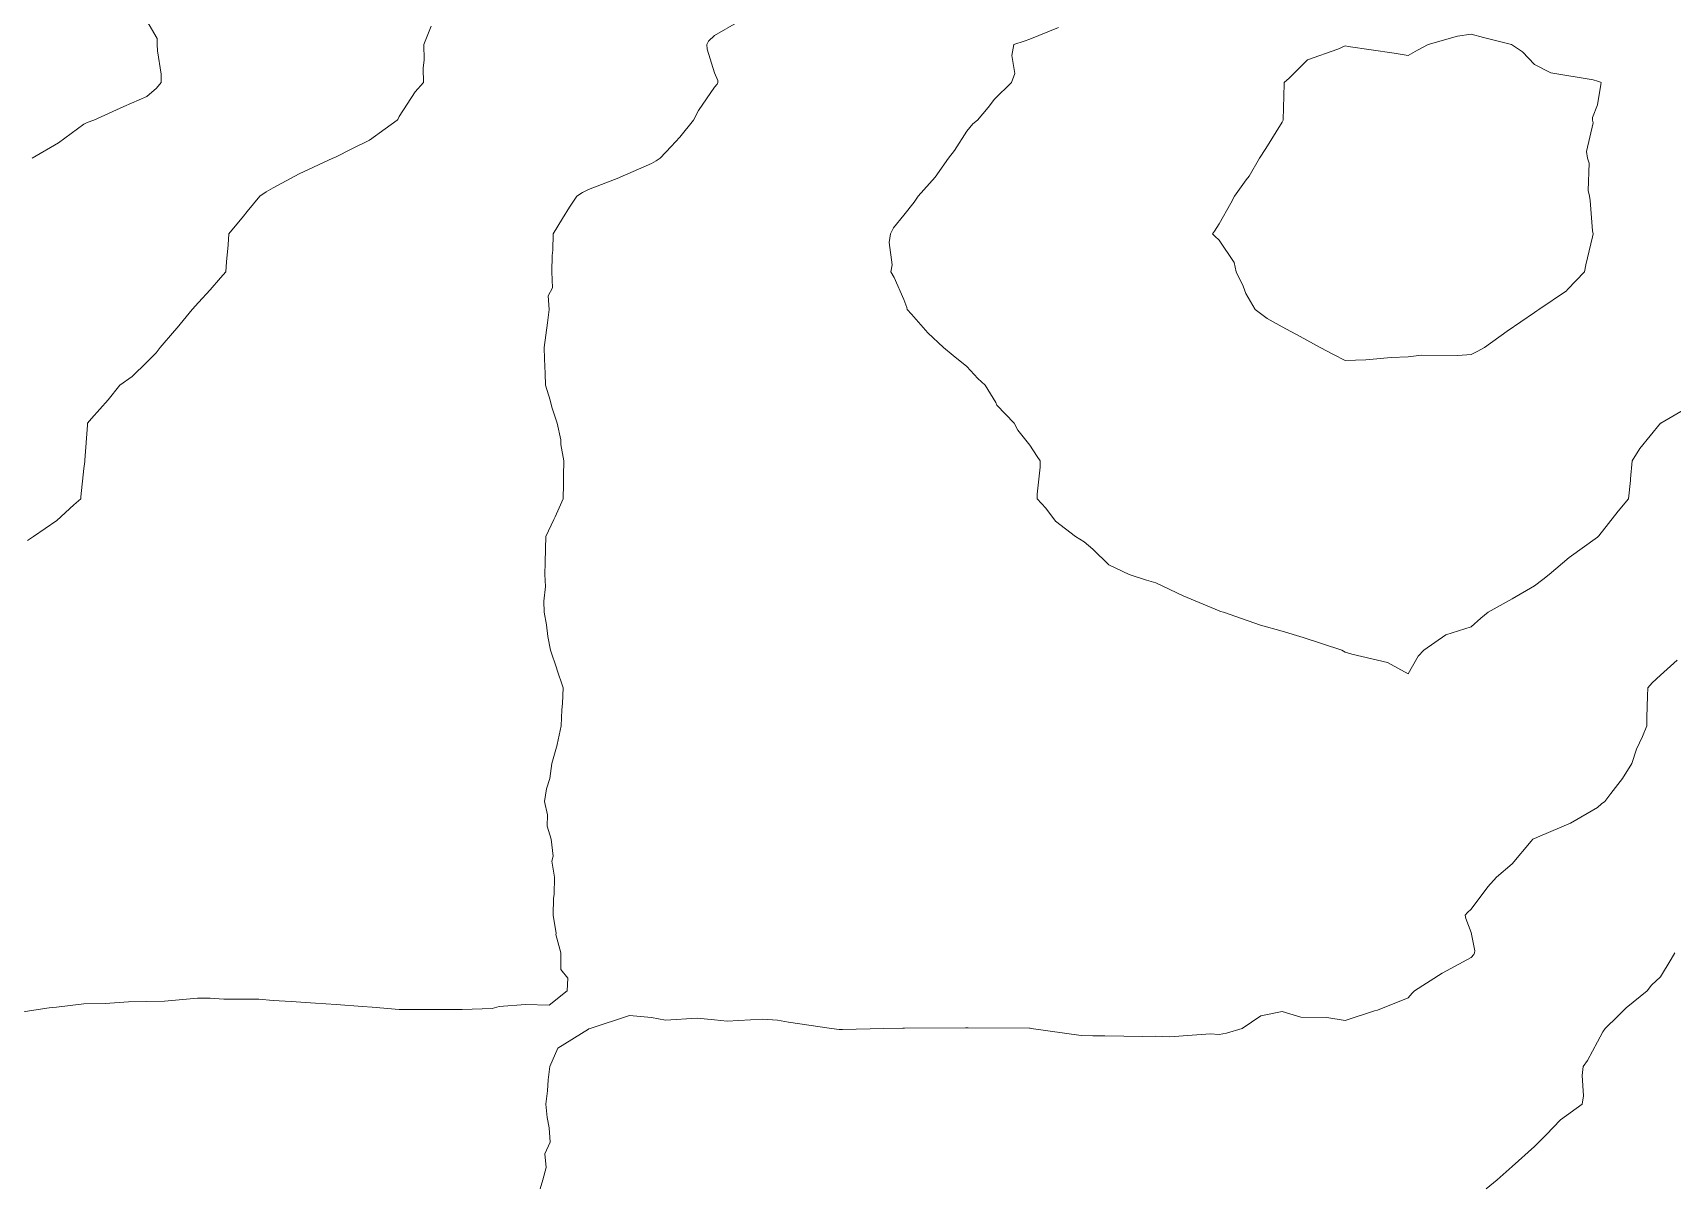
# Model space of a CAD drawing. Header units: metres. Extents: x 750 to 3116, y -341 to 1465.
# Drawn here: x 1006.82 to 1038.27, y -206.41 to -184.32 of the extents above; entities that cross this region are included whole.
import ezdxf

# ---------------------------------------------------------------- set-up
doc = ezdxf.new("R2010")
doc.units = ezdxf.units.M
for name, color, linetype in [('CONTOUR872_167', 7, 'Continuous'), ('CONTOUR872_333', 7, 'Continuous'), ('CONTOUR872_5', 7, 'Continuous'), ('CONTOUR872_667', 7, 'Continuous'), ('CONTOUR872_833', 7, 'Continuous')]:
    doc.layers.add(name, color=color, linetype=linetype)

msp = doc.modelspace()

# ---------------------------------------------------------------- linework, layer by layer
at = {"layer": 'CONTOUR872_167', "linetype": 'Continuous', "lineweight": 18}
for p, q in [((1031.856, -184.637), (1031.277, -184.843)), ((1032, -184.576), (1031.856, -184.637)), ((1032.056, -184.585), (1032, -184.576)), ((1032.939, -184.713), (1032.056, -184.585)), ((1033.591, -184.551), (1033.388, -184.658)), ((1034.152, -184.39), (1033.591, -184.551)), ((1034.42, -184.353), (1034.152, -184.39)), ((1034.652, -184.411), (1034.42, -184.353)), ((1035.192, -184.551), (1034.652, -184.411)), ((1035.399, -184.69), (1035.192, -184.551)), ((1031.277, -184.843), (1030.927, -185.195)), ((1033.21, -184.757), (1032.939, -184.713)), ((1033.388, -184.658), (1033.21, -184.757)), ((1035.63, -184.93), (1035.399, -184.69)), ((1035.943, -185.089), (1035.63, -184.93)), ((1030.927, -185.195), (1030.829, -185.277)), ((1036.757, -185.227), (1035.943, -185.089)), ((1036.84, -185.25), (1036.757, -185.227)), ((1036.867, -185.26), (1036.84, -185.25)), ((1036.911, -185.277), (1036.867, -185.26)), ((1030.831, -185.301), (1030.809, -185.991)), ((1030.829, -185.277), (1030.831, -185.301)), ((1036.84, -185.704), (1036.908, -185.318)), ((1036.908, -185.318), (1036.911, -185.277)), ((1036.746, -185.947), (1036.84, -185.704)), ((1030.79, -186.038), (1030.476, -186.541)), ((1030.806, -186.013), (1030.79, -186.038)), ((1030.81, -186.003), (1030.806, -186.013)), ((1030.809, -185.991), (1030.81, -186.003)), ((1036.627, -186.601), (1036.759, -186.051)), ((1036.745, -186.003), (1036.746, -185.947)), ((1036.759, -186.051), (1036.745, -186.003)), ((1030.357, -186.729), (1030.155, -187.074)), ((1030.476, -186.541), (1030.357, -186.729)), ((1036.649, -186.729), (1036.627, -186.601)), ((1036.679, -186.825), (1036.649, -186.729)), ((1036.661, -187.348), (1036.679, -186.825)), ((1030.098, -187.144), (1029.876, -187.455)), ((1030.155, -187.074), (1030.098, -187.144)), ((1029.876, -187.455), (1029.805, -187.59)), ((1036.685, -187.455), (1036.661, -187.348)), ((1036.701, -187.539), (1036.685, -187.455)), ((1029.805, -187.59), (1029.58, -187.99)), ((1036.745, -188.124), (1036.701, -187.539)), ((1029.58, -187.99), (1029.494, -188.129)), ((1029.494, -188.129), (1029.454, -188.181)), ((1029.454, -188.181), (1029.501, -188.228)), ((1029.501, -188.228), (1029.58, -188.305)), ((1029.58, -188.305), (1029.869, -188.733)), ((1036.616, -188.773), (1036.743, -188.239)), ((1036.743, -188.239), (1036.755, -188.181)), ((1036.755, -188.181), (1036.745, -188.124)), ((1029.869, -188.733), (1029.91, -188.907)), ((1029.91, -188.907), (1030.043, -189.185)), ((1036.266, -189.251), (1036.59, -188.907)), ((1036.59, -188.907), (1036.616, -188.773)), ((1030.043, -189.185), (1030.092, -189.326)), ((1030.092, -189.326), (1030.275, -189.633)), ((1035.716, -189.633), (1036.246, -189.277)), ((1036.246, -189.277), (1036.266, -189.251)), ((1030.275, -189.633), (1030.505, -189.804)), ((1035.63, -189.688), (1035.675, -189.66)), ((1035.675, -189.66), (1035.716, -189.633)), ((1030.505, -189.804), (1030.79, -189.967)), ((1030.79, -189.967), (1031.133, -190.153)), ((1035.107, -190.045), (1035.63, -189.688)), ((1031.133, -190.153), (1031.521, -190.359)), ((1034.671, -190.359), (1035.107, -190.045)), ((1031.521, -190.359), (1031.773, -190.495)), ((1031.773, -190.495), (1032, -190.611)), ((1032, -190.611), (1032.394, -190.595)), ((1032.394, -190.595), (1032.885, -190.554)), ((1032.885, -190.554), (1033.21, -190.539)), ((1033.21, -190.539), (1033.463, -190.511)), ((1033.463, -190.511), (1034.162, -190.514)), ((1034.162, -190.514), (1034.42, -190.493)), ((1034.42, -190.493), (1034.545, -190.434)), ((1034.545, -190.434), (1034.671, -190.359))]:
    msp.add_line(p, q, dxfattribs=at)
at = {"layer": 'CONTOUR872_333', "linetype": 'Continuous', "lineweight": 18}
for p, q in [((1026.499, -184.222), (1025.95, -184.444)), ((1025.645, -184.551), (1025.603, -184.759)), ((1025.84, -184.485), (1025.645, -184.551)), ((1025.95, -184.444), (1025.84, -184.485)), ((1025.603, -184.759), (1025.66, -185.103)), ((1025.66, -185.103), (1025.6, -185.277)), ((1025.6, -185.277), (1025.273, -185.597)), ((1025.152, -185.756), (1024.944, -186.003)), ((1025.273, -185.597), (1025.152, -185.756)), ((1024.74, -186.213), (1024.501, -186.585)), ((1024.853, -186.071), (1024.74, -186.213)), ((1024.944, -186.003), (1024.853, -186.071)), ((1024.391, -186.729), (1024.134, -187.091)), ((1024.501, -186.585), (1024.391, -186.729)), ((1024.13, -187.095), (1023.806, -187.455)), ((1024.134, -187.091), (1024.13, -187.095)), ((1023.806, -187.455), (1023.727, -187.573)), ((1023.727, -187.573), (1023.53, -187.82)), ((1023.335, -188.064), (1023.275, -188.181)), ((1023.53, -187.82), (1023.335, -188.064)), ((1023.275, -188.181), (1023.251, -188.348)), ((1023.251, -188.348), (1023.31, -188.775)), ((1023.31, -188.775), (1023.283, -188.907)), ((1023.283, -188.907), (1023.349, -189.016)), ((1023.349, -189.016), (1023.53, -189.443)), ((1023.53, -189.443), (1023.59, -189.597)), ((1023.59, -189.597), (1023.596, -189.633)), ((1023.596, -189.633), (1023.68, -189.723)), ((1023.68, -189.723), (1023.995, -190.08)), ((1023.995, -190.08), (1024.293, -190.359)), ((1024.293, -190.359), (1024.476, -190.517)), ((1024.476, -190.517), (1024.74, -190.726)), ((1024.74, -190.726), (1024.953, -190.957)), ((1024.953, -190.957), (1025.09, -191.085)), ((1025.09, -191.085), (1025.297, -191.419)), ((1025.297, -191.419), (1025.315, -191.466)), ((1025.315, -191.466), (1025.649, -191.811)), ((1038.054, -191.811), (1038.668, -191.456)), ((1025.649, -191.811), (1025.721, -191.948)), ((1037.651, -192.297), (1038.05, -191.814)), ((1038.05, -191.814), (1038.052, -191.812)), ((1038.052, -191.812), (1038.054, -191.811)), ((1025.721, -191.948), (1025.95, -192.236)), ((1025.95, -192.236), (1026.092, -192.452)), ((1026.092, -192.452), (1026.15, -192.537)), ((1037.506, -192.537), (1037.651, -192.297)), ((1026.149, -192.656), (1026.091, -193.178)), ((1026.15, -192.537), (1026.149, -192.656)), ((1037.473, -192.883), (1037.506, -192.537)), ((1037.436, -193.263), (1037.472, -192.916)), ((1037.472, -192.916), (1037.473, -192.883)), ((1026.091, -193.178), (1026.09, -193.263)), ((1026.09, -193.263), (1026.254, -193.446)), ((1026.254, -193.446), (1026.444, -193.693)), ((1037.236, -193.501), (1037.436, -193.263)), ((1026.444, -193.693), (1026.826, -193.989)), ((1036.867, -193.973), (1037.236, -193.501)), ((1026.826, -193.989), (1026.992, -194.09)), ((1036.296, -194.388), (1036.84, -194)), ((1036.84, -194), (1036.849, -193.994)), ((1036.849, -193.994), (1036.854, -193.989)), ((1036.854, -193.989), (1036.867, -193.973)), ((1026.992, -194.09), (1027.16, -194.228)), ((1027.16, -194.228), (1027.468, -194.53)), ((1035.914, -194.715), (1036.296, -194.388)), ((1027.468, -194.53), (1027.855, -194.715)), ((1027.855, -194.715), (1028.188, -194.824)), ((1028.188, -194.824), (1028.37, -194.879)), ((1028.37, -194.879), (1028.894, -195.126)), ((1035.204, -195.186), (1035.63, -194.932)), ((1035.63, -194.932), (1035.793, -194.813)), ((1035.793, -194.813), (1035.914, -194.715)), ((1028.894, -195.126), (1029.429, -195.35)), ((1034.743, -195.441), (1035.204, -195.186)), ((1029.429, -195.35), (1029.58, -195.415)), ((1029.58, -195.415), (1029.608, -195.424)), ((1029.608, -195.424), (1029.665, -195.441)), ((1029.665, -195.441), (1030.378, -195.688)), ((1034.42, -195.718), (1034.604, -195.552)), ((1034.604, -195.552), (1034.743, -195.441)), ((1030.378, -195.688), (1030.79, -195.803)), ((1030.79, -195.803), (1031.195, -195.924)), ((1031.195, -195.924), (1031.936, -196.167)), ((1033.511, -196.167), (1033.933, -195.875)), ((1033.933, -195.875), (1034.42, -195.718)), ((1031.936, -196.167), (1031.967, -196.187)), ((1031.967, -196.187), (1032, -196.204)), ((1032, -196.204), (1032.128, -196.244)), ((1032.128, -196.244), (1032.814, -196.404)), ((1033.403, -196.283), (1033.511, -196.167)), ((1032.814, -196.404), (1033.21, -196.623)), ((1033.21, -196.623), (1033.403, -196.283))]:
    msp.add_line(p, q, dxfattribs=at)
at = {"layer": 'CONTOUR872_5', "linetype": 'Continuous', "lineweight": 18}
for p, q in [((1020.367, -184.105), (1019.9, -184.378)), ((1019.787, -184.483), (1019.75, -184.551)), ((1019.75, -184.551), (1019.757, -184.636)), ((1019.757, -184.636), (1019.9, -185.092)), ((1019.9, -184.378), (1019.787, -184.483)), ((1019.9, -185.092), (1019.962, -185.24)), ((1019.962, -185.24), (1019.964, -185.277)), ((1019.9, -185.364), (1019.589, -185.816)), ((1019.95, -185.307), (1019.9, -185.364)), ((1019.964, -185.277), (1019.95, -185.307)), ((1019.589, -185.816), (1019.497, -186.003)), ((1019.497, -186.003), (1019.234, -186.329)), ((1019.066, -186.503), (1018.859, -186.729)), ((1019.234, -186.329), (1019.066, -186.503)), ((1018.69, -186.832), (1018.09, -187.095)), ((1018.777, -186.781), (1018.69, -186.832)), ((1018.859, -186.729), (1018.777, -186.781)), ((1018.063, -187.105), (1017.48, -187.331)), ((1018.09, -187.095), (1018.063, -187.105)), ((1017.256, -187.455), (1017.12, -187.671)), ((1017.368, -187.388), (1017.256, -187.455)), ((1017.48, -187.331), (1017.368, -187.388)), ((1017.12, -187.671), (1016.985, -187.884)), ((1016.985, -187.884), (1016.801, -188.181)), ((1016.801, -188.181), (1016.795, -188.496)), ((1016.784, -188.599), (1016.777, -188.907)), ((1016.795, -188.496), (1016.784, -188.599)), ((1016.777, -188.907), (1016.788, -189.218)), ((1016.788, -189.218), (1016.706, -189.371)), ((1016.725, -189.633), (1016.692, -189.886)), ((1016.706, -189.371), (1016.725, -189.633)), ((1016.692, -189.886), (1016.663, -190.123)), ((1016.663, -190.123), (1016.632, -190.359)), ((1016.632, -190.359), (1016.64, -190.581)), ((1016.64, -190.581), (1016.648, -190.858)), ((1016.648, -190.858), (1016.656, -191.085)), ((1016.656, -191.085), (1016.745, -191.37)), ((1016.745, -191.37), (1016.778, -191.506)), ((1016.778, -191.506), (1016.882, -191.811)), ((1016.882, -191.811), (1016.949, -192.13)), ((1016.949, -192.13), (1016.951, -192.22)), ((1016.951, -192.22), (1017.006, -192.537)), ((1017.006, -192.537), (1017.001, -192.824)), ((1017.003, -192.977), (1016.998, -193.263)), ((1017.001, -192.824), (1017.003, -192.977)), ((1016.998, -193.263), (1016.844, -193.607)), ((1016.817, -193.661), (1016.661, -193.989)), ((1016.844, -193.607), (1016.817, -193.661)), ((1016.661, -193.989), (1016.658, -194.221)), ((1016.658, -194.221), (1016.65, -194.487)), ((1016.65, -194.487), (1016.646, -194.715)), ((1016.655, -194.946), (1016.623, -195.229)), ((1016.646, -194.715), (1016.655, -194.946)), ((1016.623, -195.229), (1016.633, -195.441)), ((1016.633, -195.441), (1016.677, -195.685)), ((1016.677, -195.685), (1016.699, -195.909)), ((1016.699, -195.909), (1016.751, -196.167)), ((1016.751, -196.167), (1016.871, -196.528)), ((1016.871, -196.528), (1016.873, -196.531)), ((1016.873, -196.531), (1016.997, -196.893)), ((1038.05, -196.646), (1038.371, -196.36)), ((1016.997, -196.893), (1016.984, -197.191)), ((1037.8, -197.043), (1037.804, -196.893)), ((1037.804, -196.893), (1037.887, -196.795)), ((1037.887, -196.795), (1038.05, -196.646)), ((1016.984, -197.191), (1016.97, -197.313)), ((1037.789, -197.462), (1037.8, -197.043)), ((1016.97, -197.313), (1016.957, -197.619)), ((1037.785, -197.619), (1037.789, -197.462)), ((1016.957, -197.619), (1016.879, -197.98)), ((1037.587, -198.067), (1037.706, -197.825)), ((1037.706, -197.825), (1037.785, -197.619)), ((1016.879, -197.984), (1016.78, -198.345)), ((1016.879, -197.98), (1016.879, -197.984)), ((1037.497, -198.345), (1037.587, -198.067)), ((1016.78, -198.345), (1016.742, -198.628)), ((1037.318, -198.632), (1037.497, -198.345)), ((1016.742, -198.628), (1016.676, -198.827)), ((1037.094, -198.918), (1037.318, -198.632)), ((1016.676, -198.827), (1016.636, -199.071)), ((1016.636, -199.071), (1016.693, -199.325)), ((1036.92, -199.119), (1036.985, -199.071)), ((1036.985, -199.071), (1037.094, -198.918)), ((1016.693, -199.325), (1016.689, -199.545)), ((1036.32, -199.485), (1036.84, -199.185)), ((1036.84, -199.185), (1036.92, -199.119)), ((1016.689, -199.545), (1016.768, -199.797)), ((1035.63, -199.781), (1035.734, -199.734)), ((1035.734, -199.734), (1036.32, -199.485)), ((1016.768, -199.797), (1016.803, -200.117)), ((1035.206, -200.269), (1035.566, -199.835)), ((1035.566, -199.835), (1035.602, -199.797)), ((1035.602, -199.797), (1035.615, -199.788)), ((1035.615, -199.788), (1035.63, -199.781)), ((1016.803, -200.117), (1016.779, -200.217)), ((1016.779, -200.217), (1016.831, -200.523)), ((1034.903, -200.523), (1035.206, -200.269)), ((1016.831, -200.523), (1016.822, -200.854)), ((1034.734, -200.711), (1034.903, -200.523)), ((1016.813, -200.923), (1016.802, -201.249)), ((1016.822, -200.854), (1016.813, -200.923)), ((1034.42, -201.138), (1034.734, -200.711)), ((1016.802, -201.249), (1016.86, -201.603)), ((1034.305, -201.249), (1034.345, -201.204)), ((1034.313, -201.313), (1034.305, -201.249)), ((1034.42, -201.582), (1034.313, -201.313)), ((1034.345, -201.204), (1034.42, -201.138)), ((1016.86, -201.603), (1016.856, -201.623)), ((1016.856, -201.623), (1016.951, -201.975)), ((1034.485, -201.936), (1034.42, -201.582)), ((1034.48, -201.975), (1034.485, -201.936)), ((1016.951, -201.975), (1016.948, -202.294)), ((1033.858, -202.364), (1034.42, -202.064)), ((1034.42, -202.064), (1034.469, -202.004)), ((1034.469, -202.004), (1034.48, -201.975)), ((1016.948, -202.294), (1017.082, -202.462)), ((1017.082, -202.462), (1017.074, -202.701)), ((1033.333, -202.701), (1033.858, -202.364)), ((1009.979, -202.846), (1009.345, -202.902)), ((1010.22, -202.842), (1009.979, -202.846)), ((1010.486, -202.861), (1010.22, -202.842)), ((1011.158, -202.864), (1010.486, -202.861)), ((1011.43, -202.888), (1011.158, -202.864)), ((1017.074, -202.701), (1016.728, -202.976)), ((1032.619, -203.072), (1033.21, -202.838)), ((1033.21, -202.838), (1033.287, -202.747)), ((1033.287, -202.747), (1033.333, -202.701)), ((1007.134, -203.027), (1006.59, -203.11)), ((1007.273, -203.017), (1007.134, -203.027)), ((1007.8, -202.951), (1007.273, -203.017)), ((1008.208, -202.946), (1007.8, -202.951)), ((1008.658, -202.912), (1008.208, -202.946)), ((1009.01, -202.906), (1008.658, -202.912)), ((1009.345, -202.902), (1009.01, -202.906)), ((1011.778, -202.91), (1011.43, -202.888)), ((1012.243, -202.939), (1011.778, -202.91)), ((1012.64, -202.963), (1012.243, -202.939)), ((1013.148, -203.006), (1012.64, -202.963)), ((1013.328, -203.014), (1013.148, -203.006)), ((1013.85, -203.064), (1013.328, -203.014)), ((1014.453, -203.063), (1013.85, -203.064)), ((1014.458, -203.062), (1014.453, -203.063)), ((1015.06, -203.06), (1014.458, -203.062)), ((1015.633, -203.045), (1015.06, -203.06)), ((1015.765, -203.004), (1015.633, -203.045)), ((1016.27, -202.968), (1015.765, -203.004)), ((1016.728, -202.976), (1016.27, -202.968)), ((1017.514, -203.427), (1018.268, -203.174)), ((1018.268, -203.174), (1018.69, -203.216)), ((1030.025, -203.427), (1030.383, -203.183)), ((1030.383, -203.183), (1030.79, -203.103)), ((1030.79, -203.103), (1031.148, -203.212)), ((1032, -203.27), (1032.563, -203.089)), ((1032.563, -203.089), (1032.619, -203.072)), ((1016.894, -203.801), (1017.48, -203.438)), ((1017.48, -203.438), (1017.489, -203.432)), ((1017.489, -203.432), (1017.514, -203.427)), ((1018.69, -203.216), (1018.962, -203.264)), ((1018.962, -203.264), (1019.569, -203.228)), ((1019.569, -203.228), (1019.9, -203.26)), ((1019.9, -203.26), (1020.141, -203.283)), ((1020.141, -203.283), (1020.814, -203.249)), ((1020.814, -203.249), (1021.11, -203.268)), ((1021.11, -203.268), (1021.319, -203.302)), ((1021.319, -203.302), (1022.143, -203.427)), ((1022.143, -203.427), (1022.288, -203.446)), ((1022.288, -203.446), (1022.32, -203.447)), ((1022.32, -203.447), (1022.352, -203.446)), ((1022.352, -203.446), (1023.147, -203.427)), ((1023.147, -203.427), (1023.513, -203.417)), ((1023.513, -203.417), (1023.53, -203.418)), ((1023.53, -203.418), (1023.546, -203.417)), ((1023.546, -203.417), (1024.717, -203.413)), ((1024.717, -203.413), (1024.74, -203.413)), ((1024.74, -203.413), (1024.763, -203.413)), ((1024.763, -203.413), (1025.941, -203.422)), ((1025.941, -203.422), (1025.95, -203.422)), ((1025.95, -203.422), (1025.957, -203.423)), ((1025.957, -203.423), (1025.975, -203.427)), ((1025.975, -203.427), (1026.936, -203.562)), ((1029.58, -203.543), (1029.725, -203.514)), ((1029.725, -203.514), (1030.025, -203.427)), ((1031.148, -203.212), (1031.649, -203.216)), ((1031.649, -203.216), (1032, -203.27)), ((1016.74, -204.153), (1016.894, -203.801)), ((1026.936, -203.562), (1027.16, -203.57)), ((1027.16, -203.57), (1027.391, -203.566)), ((1027.391, -203.566), (1028.115, -203.58)), ((1028.115, -203.58), (1028.37, -203.575)), ((1028.37, -203.575), (1028.638, -203.588)), ((1028.638, -203.588), (1029.408, -203.53)), ((1029.408, -203.53), (1029.58, -203.543)), ((1016.696, -204.623), (1016.706, -204.414)), ((1016.706, -204.414), (1016.74, -204.153)), ((1016.666, -204.879), (1016.696, -204.623)), ((1016.69, -205.131), (1016.666, -204.879)), ((1016.724, -205.332), (1016.69, -205.131)), ((1016.749, -205.605), (1016.724, -205.332)), ((1016.643, -205.829), (1016.749, -205.605)), ((1016.671, -206.09), (1016.643, -205.829)), ((1016.551, -206.5), (1016.606, -206.331)), ((1016.606, -206.331), (1016.671, -206.09))]:
    msp.add_line(p, q, dxfattribs=at)
at = {"layer": 'CONTOUR872_667', "linetype": 'Continuous', "lineweight": 18}
for p, q in [((1014.465, -184.194), (1014.325, -184.551)), ((1014.325, -184.551), (1014.331, -184.84)), ((1014.331, -184.84), (1014.307, -185.003)), ((1014.307, -185.003), (1014.314, -185.277)), ((1014.154, -185.459), (1013.85, -185.931)), ((1014.314, -185.277), (1014.154, -185.459)), ((1013.58, -186.165), (1013.278, -186.386)), ((1013.809, -186.003), (1013.58, -186.165)), ((1013.821, -185.985), (1013.809, -186.003)), ((1013.85, -185.931), (1013.821, -185.985)), ((1013.278, -186.386), (1012.927, -186.557)), ((1012.573, -186.729), (1011.929, -187.028)), ((1012.614, -186.714), (1012.573, -186.729)), ((1012.64, -186.702), (1012.614, -186.714)), ((1012.927, -186.557), (1012.64, -186.702)), ((1011.929, -187.028), (1011.43, -187.3)), ((1011.176, -187.455), (1010.934, -187.752)), ((1011.297, -187.375), (1011.176, -187.455)), ((1011.43, -187.3), (1011.297, -187.375)), ((1010.934, -187.752), (1010.864, -187.841)), ((1010.864, -187.841), (1010.578, -188.181)), ((1010.567, -188.389), (1010.533, -188.719)), ((1010.578, -188.181), (1010.567, -188.389)), ((1010.533, -188.719), (1010.522, -188.907)), ((1010.419, -189.026), (1010.22, -189.255)), ((1010.522, -188.907), (1010.419, -189.026)), ((1010.22, -189.255), (1010.001, -189.501)), ((1009.874, -189.633), (1009.592, -189.982)), ((1010.001, -189.501), (1009.874, -189.633)), ((1009.592, -189.982), (1009.538, -190.042)), ((1009.538, -190.042), (1009.265, -190.359)), ((1009.186, -190.465), (1009.01, -190.642)), ((1009.265, -190.359), (1009.186, -190.465)), ((1008.729, -190.916), (1008.486, -191.085)), ((1009.01, -190.642), (1008.729, -190.916)), ((1008.486, -191.085), (1008.265, -191.364)), ((1008.265, -191.364), (1007.947, -191.722)), ((1007.866, -191.851), (1007.819, -192.526)), ((1007.872, -191.811), (1007.866, -191.851)), ((1007.947, -191.722), (1007.872, -191.811)), ((1007.8, -192.686), (1007.74, -193.227)), ((1007.816, -192.547), (1007.8, -192.686)), ((1007.817, -192.537), (1007.816, -192.547)), ((1007.819, -192.526), (1007.817, -192.537)), ((1007.607, -193.379), (1007.283, -193.679)), ((1007.739, -193.263), (1007.607, -193.379)), ((1007.74, -193.227), (1007.739, -193.263)), ((1007.283, -193.679), (1006.832, -193.989)), ((1006.832, -193.989), (1006.716, -194.064)), ((1038.05, -202.433), (1038.257, -202.099)), ((1038.257, -202.099), (1038.325, -201.975)), ((1037.877, -202.597), (1038.05, -202.433)), ((1037.392, -203.032), (1037.793, -202.701)), ((1037.793, -202.701), (1037.877, -202.597)), ((1036.986, -203.427), (1037.231, -203.192)), ((1037.231, -203.192), (1037.392, -203.032)), ((1036.84, -203.68), (1036.942, -203.488)), ((1036.942, -203.488), (1036.986, -203.427)), ((1036.652, -204.04), (1036.84, -203.68)), ((1036.569, -204.153), (1036.652, -204.04)), ((1036.549, -204.328), (1036.569, -204.153)), ((1036.57, -204.717), (1036.549, -204.328)), ((1036.546, -204.879), (1036.57, -204.717)), ((1036.132, -205.18), (1036.546, -204.879)), ((1035.856, -205.469), (1036.132, -205.18)), ((1035.205, -206.076), (1035.63, -205.693)), ((1035.63, -205.693), (1035.683, -205.637)), ((1035.683, -205.637), (1035.715, -205.605)), ((1035.715, -205.605), (1035.856, -205.469)), ((1034.702, -206.5), (1034.915, -206.331)), ((1034.915, -206.331), (1035.205, -206.076))]:
    msp.add_line(p, q, dxfattribs=at)
at = {"layer": 'CONTOUR872_833', "linetype": 'Continuous', "lineweight": 18}
for p, q in [((1009.01, -184.096), (1009.203, -184.435)), ((1009.203, -184.435), (1009.208, -184.551)), ((1009.208, -184.551), (1009.212, -184.672)), ((1009.212, -184.672), (1009.28, -185.115)), ((1009.28, -185.115), (1009.284, -185.277)), ((1009.01, -185.549), (1008.567, -185.737)), ((1009.193, -185.387), (1009.01, -185.549)), ((1009.284, -185.277), (1009.193, -185.387)), ((1008.567, -185.737), (1007.993, -186.003)), ((1007.8, -186.074), (1007.313, -186.437)), ((1007.865, -186.042), (1007.8, -186.074)), ((1007.993, -186.003), (1007.865, -186.042)), ((1007.313, -186.437), (1006.806, -186.729))]:
    msp.add_line(p, q, dxfattribs=at)

doc.saveas('drawing.dxf')
